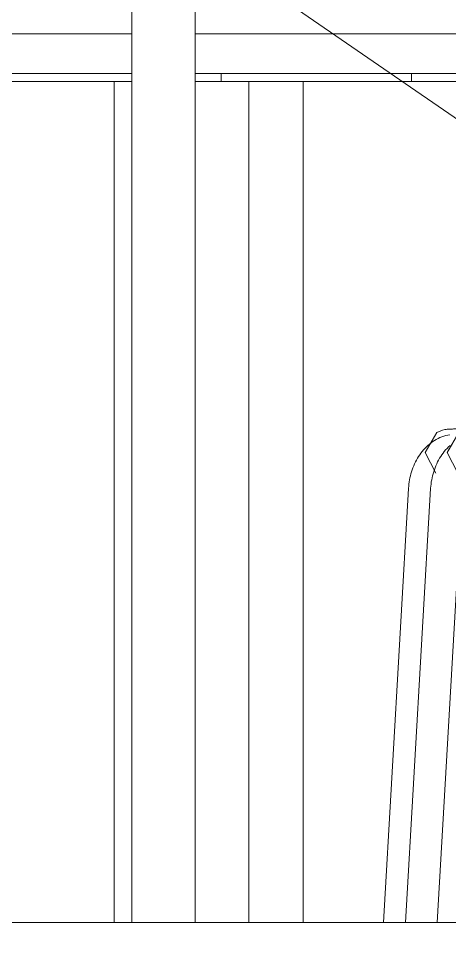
# Model space of a CAD drawing. Header units: inches. Extents: x 20230 to 40520, y -638 to 835.
# Drawn here: x 29255.66 to 29269.24, y 1 to 30.48 of the extents above; entities that cross this region are included whole.
import ezdxf

# ---------------------------------------------------------------- set-up
doc = ezdxf.new("R2010")
doc.units = ezdxf.units.IN
doc.header["$MEASUREMENT"] = 0
for name, color, linetype, lineweight in [('A-ANNO-KEYN', 231, 'Continuous', 9), ('A-GLAZ-CWMG', 51, 'Continuous', 9), ('I-FURN', 30, 'Continuous', 9)]:
    doc.layers.add(name, color=color, linetype=linetype, lineweight=lineweight)

# ---------------------------------------------------------------- blocks, each defined once
blk = doc.blocks.new('HermanMiller_Collection_Air-Chair_SideChair_Arms - Arms-460524-Elevation - South')
at = {"layer": 'I-FURN'}
for p, q in [((26206.266, 16.809), (26206.608, 16.16)), ((26205.747, 15.676), (26204.952, 2))]:
    blk.add_line(p, q, dxfattribs=at)
at = {"layer": 'I-FURN', "flags": 128}
for points in [[(26206.266, 16.809), (26206.639, 17.439), (26206.817, 17.514), (26206.892, 17.532), (26206.936, 17.538), (26206.968, 17.542), (26206.993, 17.544), (26207.017, 17.546), (26207.039, 17.547), (26207.062, 17.548), (26207.085, 17.549), (26207.109, 17.55), (26207.134, 17.55), (26207.16, 17.551), (26207.187, 17.551), (26207.216, 17.552), (26207.246, 17.552), (26207.277, 17.552), (26207.31, 17.552), (26207.344, 17.552), (26207.379, 17.552), (26207.388, 17.552)], [(26207.048, 17.371), (26206.984, 17.359), (26206.92, 17.343), (26206.858, 17.325), (26206.796, 17.303), (26206.736, 17.278), (26206.677, 17.25), (26206.62, 17.22), (26206.564, 17.187), (26206.509, 17.152), (26206.457, 17.114), (26206.406, 17.074), (26206.357, 17.031), (26206.309, 16.987), (26206.264, 16.941), (26206.22, 16.893), (26206.178, 16.843), (26206.138, 16.791), (26206.1, 16.738), (26206.064, 16.684), (26206.029, 16.628), (26205.997, 16.571), (26205.966, 16.513), (26205.938, 16.453), (26205.911, 16.393), (26205.886, 16.332), (26205.864, 16.269), (26205.843, 16.206), (26205.824, 16.143), (26205.807, 16.078), (26205.792, 16.013), (26205.779, 15.948), (26205.768, 15.882), (26205.759, 15.815), (26205.752, 15.749), (26205.747, 15.682), (26205.747, 15.676)]]:
    blk.add_lwpolyline(points, dxfattribs=at)
blk = doc.blocks.new('Falcon 7700 Series Pedestal Base - 36_ Square Top x 30_ - Wheelchair Height-V20-Elevation - South')
at = {"layer": 'I-FURN'}
for p, q in [((26193.881, 28.5), (26193.672, 28.5)), ((26202.419, 2), (26202.419, 28.5)), ((26203.503, 28.5), (26203.286, 28.5)), ((26207.505, 28.5), (26205.789, 28.5))]:
    blk.add_line(p, q, dxfattribs=at)
blk = doc.blocks.new('Falcon 7700 Series Pedestal Base - 36_ Square Top x 30_ - Wheelchair Height-V23-Elevation - South')
at = {"layer": 'I-FURN'}
for p, q in [((26173.129, 30), (26197.015, 30)), ((26199.015, 30), (26224.041, 30)), ((26197.015, 28.75), (26173.129, 28.75)), ((26224.041, 28.75), (26199.015, 28.75)), ((26199.835, 28.5), (26199.835, 28.75)), ((26205.835, 28.5), (26205.835, 28.75)), ((26193.668, 28.5), (26191.378, 28.5)), ((26193.884, 28.5), (26193.668, 28.5)), ((26193.668, 28.5), (26193.884, 28.5)), ((26197.015, 28.5), (26193.884, 28.5)), ((26196.464, 2), (26196.464, 28.5)), ((26199.793, 28.5), (26199.019, 28.5)), ((26199.793, 28.5), (26200.207, 28.5)), ((26203.286, 28.5), (26200.207, 28.5)), ((26200.707, 2), (26200.707, 28.5)), ((26203.503, 28.5), (26203.286, 28.5)), ((26203.286, 28.5), (26203.503, 28.5)), ((26205.793, 28.5), (26203.503, 28.5))]:
    blk.add_line(p, q, dxfattribs=at)
blk = doc.blocks.new('HermanMiller_Collection_Air-Chair_SideChair_Arms - Arms-V24-Elevation - South')
at = {"layer": 'I-FURN'}
for p, q in [((26206.443, 15.676), (26205.649, 2)), ((26206.65, 2), (26207.442, 15.618))]:
    blk.add_line(p, q, dxfattribs=at)
at = {"layer": 'I-FURN', "flags": 128}
for points in [[(26206.963, 16.809), (26207.336, 17.439), (26207.514, 17.514), (26207.589, 17.532), (26207.633, 17.538), (26207.665, 17.542), (26207.69, 17.544), (26207.714, 17.546), (26207.736, 17.547), (26207.759, 17.548), (26207.782, 17.549), (26207.806, 17.55), (26207.831, 17.55), (26207.857, 17.551), (26207.884, 17.551), (26207.913, 17.552), (26207.943, 17.552), (26207.974, 17.552), (26208.007, 17.552), (26208.041, 17.552), (26208.076, 17.552), (26208.085, 17.552)], [(26207.054, 17.031), (26207.006, 16.987), (26206.961, 16.941), (26206.917, 16.893), (26206.875, 16.843), (26206.835, 16.791), (26206.797, 16.738), (26206.761, 16.684), (26206.726, 16.628), (26206.694, 16.571), (26206.663, 16.513), (26206.635, 16.453), (26206.608, 16.393), (26206.583, 16.332), (26206.561, 16.269), (26206.54, 16.206), (26206.521, 16.143), (26206.504, 16.078), (26206.489, 16.013), (26206.476, 15.948), (26206.465, 15.882), (26206.456, 15.815), (26206.449, 15.749), (26206.444, 15.682), (26206.443, 15.676)], [(26206.963, 16.809), (26207.305, 16.16)]]:
    blk.add_lwpolyline(points, dxfattribs=at)
blk = doc.blocks.new('HermanMiller_Collection_Air-Chair_SideChair_Arms - Arms-V25-Elevation - South')
at = {"layer": 'I-FURN'}
blk.add_line((26206.963, 16.809), (26207.129, 17.089), dxfattribs=at)
at = {"layer": 'I-FURN', "flags": 128}
blk.add_lwpolyline([(26207.054, 17.031), (26207.006, 16.987), (26206.961, 16.941), (26206.917, 16.893), (26206.875, 16.843), (26206.835, 16.791), (26206.797, 16.738), (26206.761, 16.684), (26206.726, 16.628), (26206.694, 16.571), (26206.663, 16.513), (26206.635, 16.453), (26206.608, 16.393), (26206.583, 16.332), (26206.561, 16.269), (26206.54, 16.206), (26206.521, 16.143), (26206.504, 16.078), (26206.489, 16.013), (26206.476, 15.948), (26206.465, 15.882), (26206.456, 15.815), (26206.449, 15.749), (26206.444, 15.682), (26206.443, 15.676)], dxfattribs=at)
blk = doc.blocks.new('Rectangular Mullion - Exterior 2_ x 4_5_-1135280-Elevation - South')
at = {"layer": 'A-GLAZ-CWMG'}
blk.add_line((26161.828, 2), (26125.64, 2), dxfattribs=at)
blk = doc.blocks.new('Rectangular Mullion - Exterior 2_ x 4_5_-1142343-Elevation - South')
at = {"layer": 'A-GLAZ-CWMG'}
for p, q in [((26016.078, 96), (26016.078, 2)), ((26018.078, 2), (26018.078, 96)), ((26018.078, 2), (26016.078, 2))]:
    blk.add_line(p, q, dxfattribs=at)

msp = doc.modelspace()

# ---------------------------------------------------------------- linework, layer by layer
at = {"layer": 'A-ANNO-KEYN', "color": 153}
msp.add_line((29241.013, 46.974), (29406.455, -67.308), dxfattribs=at)

# ---------------------------------------------------------------- block references
at = {"layer": 'A-GLAZ-CWMG'}
for name, p in [('Rectangular Mullion - Exterior 2_ x 4_5_-1142343-Elevation - South', (3243.143, 0)), ('Rectangular Mullion - Exterior 2_ x 4_5_-1135280-Elevation - South', (3098.393, 0)), ('Rectangular Mullion - Exterior 2_ x 4_5_-1135280-Elevation - South', (3134.58, 0))]:
    msp.add_blockref(name, p, dxfattribs=at)
at = {"layer": 'I-FURN'}
for name in ['Falcon 7700 Series Pedestal Base - 36_ Square Top x 30_ - Wheelchair Height-V23-Elevation - South', 'Falcon 7700 Series Pedestal Base - 36_ Square Top x 30_ - Wheelchair Height-V20-Elevation - South', 'HermanMiller_Collection_Air-Chair_SideChair_Arms - Arms-460524-Elevation - South', 'HermanMiller_Collection_Air-Chair_SideChair_Arms - Arms-V24-Elevation - South', 'HermanMiller_Collection_Air-Chair_SideChair_Arms - Arms-V25-Elevation - South']:
    msp.add_blockref(name, (3062.205, 0), dxfattribs=at)

doc.saveas('drawing.dxf')
